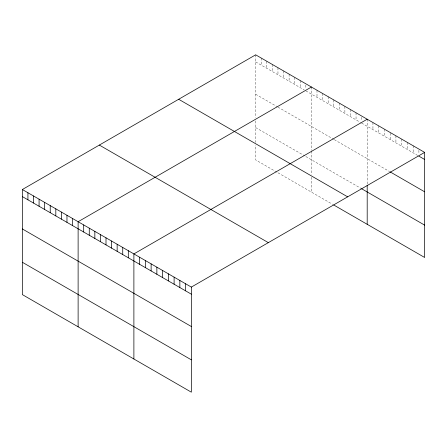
<?xml version="1.0" encoding="UTF-8"?>
<svg xmlns="http://www.w3.org/2000/svg" width="447" height="447" viewBox="0 0 447 447"><rect width="100%" height="100%" fill="white"/><g stroke="black" fill="none" stroke-linecap="round" stroke-linejoin="round"><path stroke-width="0.34" stroke-dasharray="2.23 1.68" d="M255.656 54.825L255.656 117.572M255.656 61.904L304.172 89.914M305.849 90.881L360.5 122.433M361.617 123.076L417.755 155.489M255.656 94.244L277.408 106.805M277.961 107.124L333.73 139.324M334.289 139.643L389.6 171.575M255.656 127.568L304.731 155.902M305.849 156.545L361.617 188.746M276.849 172.145L255.656 159.909L255.656 145.035M277.961 172.788L332.618 204.34M418.906 150.36L418.906 154.221M413.157 145.756L413.157 152.835M407.413 142.442L407.413 149.522M401.669 139.123L401.669 146.203M395.919 135.804L395.919 142.884M390.175 133.133L390.175 139.57M384.431 129.172L384.431 136.251M378.682 125.853L378.682 132.932M372.938 122.534L372.938 129.613M367.194 119.22L367.194 184.633M361.617 117.287L361.617 121.148M356.041 112.778L356.041 119.857M350.459 109.56L350.459 116.639M344.883 106.341L344.883 113.421M339.307 103.117L339.307 110.202M333.73 99.899L333.73 106.978M328.154 96.681L328.154 103.76M322.578 93.462L322.578 100.541M317.001 90.244L317.001 97.323M311.425 87.02L311.425 150.438M311.425 151.103L311.425 174.643M311.425 177.23L311.425 192.109M305.849 85.086L305.849 88.953M300.272 80.583L300.272 87.662M294.696 77.365L294.696 84.444M289.114 74.141L289.114 81.22M283.538 70.922L283.538 78.001M277.961 67.704L277.961 74.783M272.385 64.485L272.385 71.565M266.809 61.261L266.809 68.341M261.232 58.043L261.232 65.122M255.656 120.902L255.656 142.448"/><path stroke-width="0.67" d="M424.65 152.393L191.344 287.091L191.344 392.175L22.35 294.607L22.35 189.522L255.656 54.825L424.65 152.393L424.65 257.478L333.73 204.989M311.425 87.02L78.119 221.718L78.119 326.807M367.194 119.22L133.888 253.918L133.888 359.002M418.906 156.154L424.65 159.473M390.175 171.911L424.65 191.813M361.617 188.746L424.65 225.137M178.666 99.273L347.66 196.842M99.34 145.074L268.334 242.637M22.35 189.522L191.344 287.091M22.35 196.602L191.344 294.171M22.35 228.942L191.344 326.511M22.35 262.266L191.344 359.835M367.194 185.298L367.194 224.305M185.6 283.772L185.6 290.852M179.85 280.453L179.85 287.533M174.107 277.14L174.107 284.219M168.363 273.821L168.363 280.9M162.613 270.502L162.613 277.581M156.869 267.183L156.869 274.268M151.125 263.87L151.125 270.949M145.376 260.551L145.376 267.63M139.632 257.232L139.632 264.311M128.311 250.694L128.311 257.774M122.735 247.476L122.735 254.555M117.153 244.258L117.153 251.337M111.577 241.039L111.577 248.119M106 237.815L106 244.9M100.424 234.597L100.424 241.676M94.848 231.378L94.848 238.458M89.271 228.16L89.271 235.239M83.695 224.942L83.695 232.021M72.543 218.499L72.543 225.579M66.966 215.281L66.966 222.36M61.39 212.062L61.39 219.142M55.814 208.838L55.814 215.918M50.232 205.62L50.232 212.699M44.655 202.402L44.655 209.481M39.079 199.183L39.079 206.263M33.503 195.959L33.503 203.039M27.926 192.741L27.926 199.82"/></g></svg>
